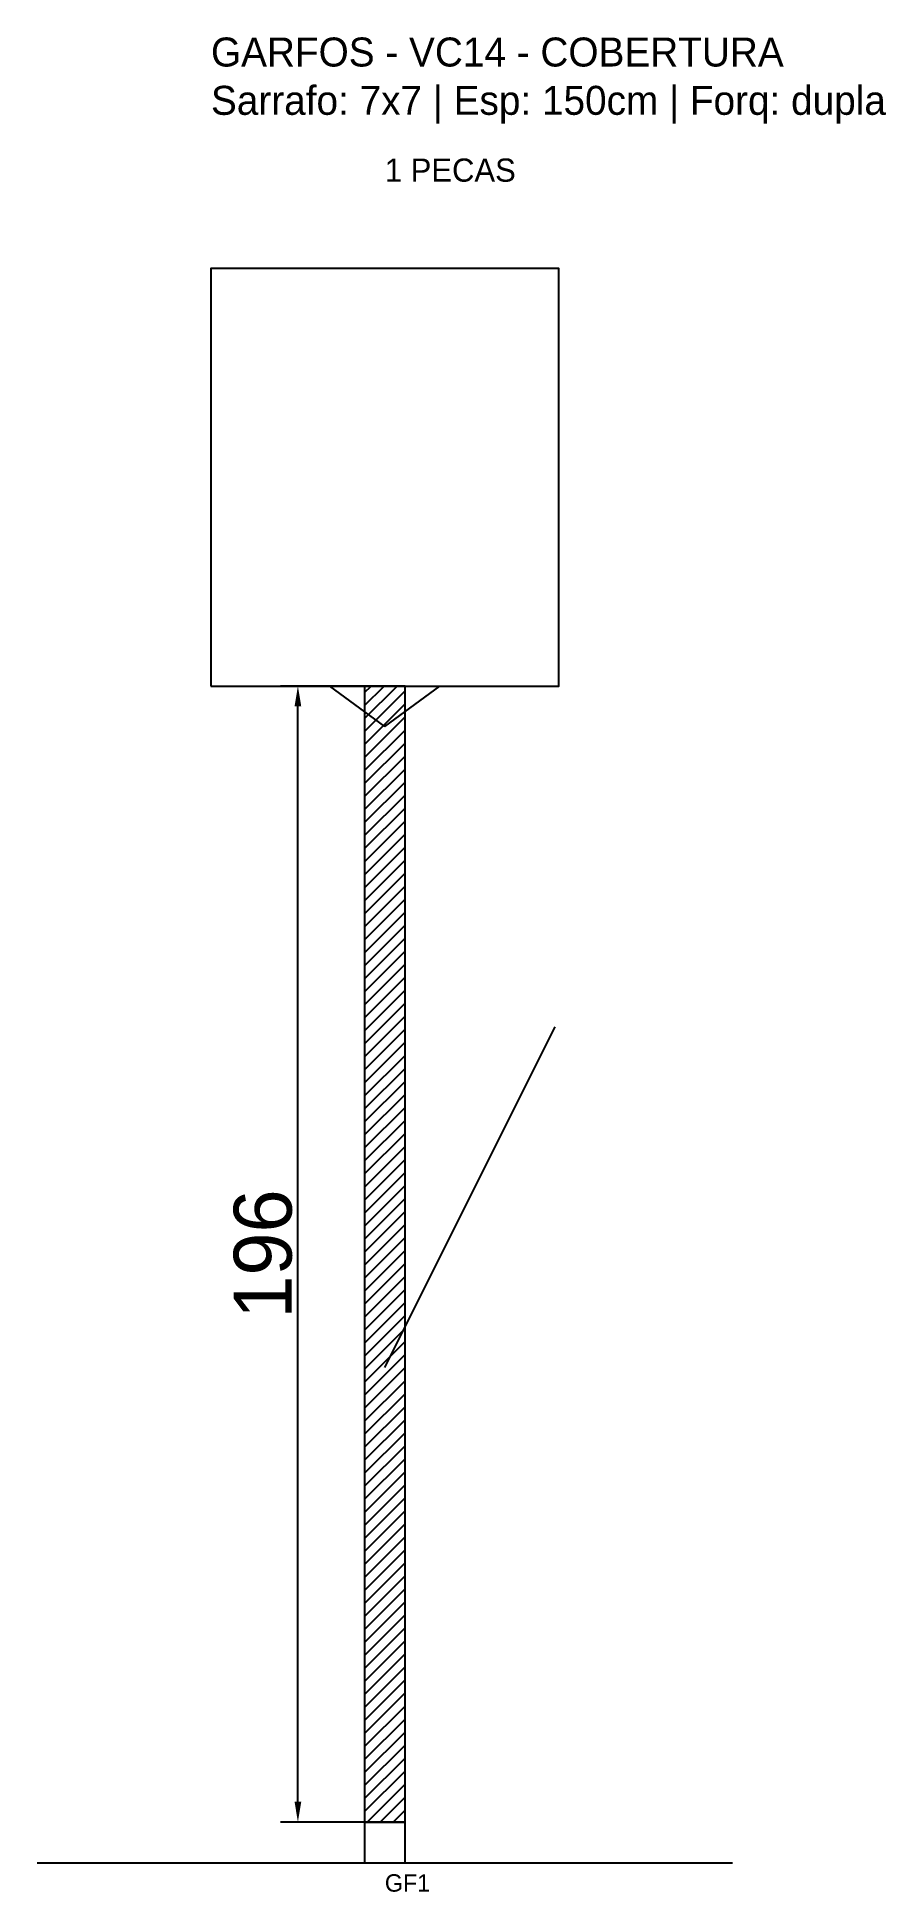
# Model space of a CAD drawing. Header units: metres. Extents: x -30 to 116, y -12 to 308.
import ezdxf

# ---------------------------------------------------------------- set-up
doc = ezdxf.new("R2010")
doc.units = ezdxf.units.M
for name, color, linetype in [('BARRA_ANCORAGEM', 1, 'Continuous'), ('COTA', 241, 'Continuous'), ('GARFOS OK', 3, 'Continuous'), ('NOME DA VIGA', 6, 'Continuous'), ('SARR_7x7', 40, 'Continuous'), ('VIGAS', 3, 'Continuous')]:
    doc.layers.add(name, color=color, linetype=linetype)
doc.dimstyles.new('EZ DXF', dxfattribs={"dimtxt": 10, "dimasz": 3.5, "dimexe": 3, "dimexo": 1.5, "dimgap": 1, "dimtad": 1, "dimdec": 1, "dimdsep": 46, "dimcen": 2.5, "dimazin": 3, "dimtfac": 1, "dimtmove": 0, "dimatfit": 3})

msp = doc.modelspace()

# ---------------------------------------------------------------- hatches: boundary and pattern name
at = {"layer": 'COTA'}
h = msp.add_hatch(dxfattribs=at)
h.set_pattern_fill('ANSI31', scale=0.5)
h.paths.add_polyline_path([(26.5, 0), (33.5, 0), (33.5, 196), (26.5, 196)])

# ---------------------------------------------------------------- linework, layer by layer
at = {"layer": 'BARRA_ANCORAGEM'}
msp.add_line((30, 78.4), (59.4, 137.2), dxfattribs=at)
at = {"layer": 'GARFOS OK'}
for p, q in [((30, 189), (20.5, 196)), ((20.5, 196), (39.5, 196)), ((30, 189), (39.5, 196))]:
    msp.add_line(p, q, dxfattribs=at)
at = {"layer": 'GARFOS OK', "linetype": 'CONTINUOUS'}
msp.add_line((-30, -7), (90, -7), dxfattribs=at)
at = {"layer": 'GARFOS OK'}
msp.add_lwpolyline([(26.5, 0), (33.5, 0), (33.5, 196), (26.5, 196), (26.5, 0)], dxfattribs=at)
at = {"layer": 'SARR_7x7'}
msp.add_lwpolyline([(26.5, -7), (33.5, -7), (33.5, 0), (26.5, 0), (26.5, -7)], dxfattribs=at)
at = {"layer": 'VIGAS'}
msp.add_lwpolyline([(0, 196), (60, 196), (60, 268), (0, 268), (0, 196)], dxfattribs=at)

# ---------------------------------------------------------------- texts
at = {"layer": 'NOME DA VIGA'}
for s, height, p in [('1 PECAS', 4, (30, 283)), ('GF1', 3, (30, -12))]:
    msp.add_text(s, height=height, dxfattribs=at).set_placement(p)
at = {"layer": 'NOME DA VIGA', "insert": (0, 293), "char_height": 5, "attachment_point": 7}
msp.add_mtext('GARFOS - VC14 - COBERTURA\\PSarrafo: 7x7 | Esp: 150cm | Forq: dupla', dxfattribs=at)

# ---------------------------------------------------------------- dimensions: what is measured, and where the dimension line sits
at = {"layer": 'COTA'}
msp.add_linear_dim(base=(15, 0), p1=(30, 0), p2=(30, 196), angle=90, dimstyle='EZ DXF', dxfattribs=at).render()

doc.saveas('drawing.dxf')
